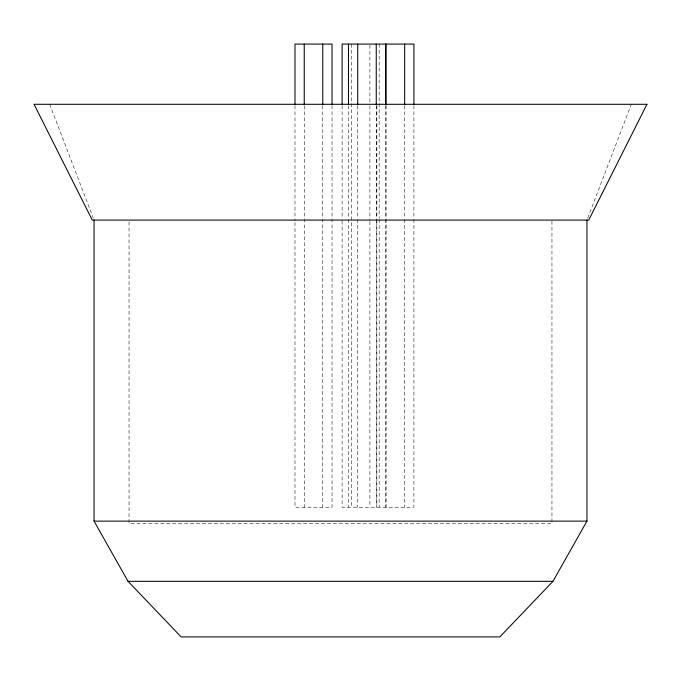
<?xml version="1.0" encoding="UTF-8"?>
<svg xmlns="http://www.w3.org/2000/svg" width="681" height="681" viewBox="0 0 681 681"><rect width="100%" height="100%" fill="white"/><g stroke="black" fill="none" stroke-linecap="round" stroke-linejoin="round"><path stroke-width="0.51" stroke-dasharray="3.4 2.55" d="M587.712 218.107L631.313 104.295M49.687 104.295L93.288 218.107M551.95 221.146L551.95 523.442L129.049 523.442L129.049 221.146M413.912 105.7L413.912 218.295M413.912 219.359L413.912 507.234L342.117 507.234L342.117 219.359M404.65 105.7L404.65 218.295M404.65 219.359L404.65 507.234M386.127 105.7L386.127 507.234M385.514 105.7L385.514 218.295M385.514 219.359L385.514 507.234M379.164 44.086L379.164 102.508M379.164 103.572L379.164 218.295M379.164 219.359L379.164 507.234M376.857 105.7L376.857 220.423M376.857 221.487L376.857 507.234M376.252 105.7L376.252 218.295M376.252 219.359L376.252 507.234M369.902 45.15L369.902 104.636M369.902 105.7L369.902 220.423M369.902 221.487L369.902 507.234M357.729 105.7L357.729 218.295M357.729 219.359L357.729 507.234M351.379 44.086L351.379 507.234M348.468 105.7L348.468 218.295M348.468 219.359L348.468 507.234M342.117 105.7L342.117 218.295M332.039 105.7L332.039 507.234L294.984 507.234L294.984 221.487M322.768 105.7L322.768 507.234M304.245 105.7L304.245 507.234M294.984 105.7L294.984 220.423"/><path stroke-width="1.02" d="M94.046 220.082L94.046 521.127L128.045 581.336L181.155 636.914L499.845 636.914L552.955 581.336L586.954 521.127L586.954 220.082M94.046 521.127L586.954 521.127M128.045 581.336L552.955 581.336M413.912 104.636L413.912 44.086L342.117 44.086L342.117 104.636M404.65 44.086L404.65 104.636M386.127 44.086L386.127 104.636M385.514 44.086L385.514 104.636M376.252 44.086L376.252 104.636M357.729 44.086L357.729 104.636M348.468 44.086L348.468 104.636M332.039 104.636L332.039 44.086L294.984 44.086L294.984 104.636M322.768 44.086L322.768 104.636M304.245 44.086L304.245 104.636M646.95 104.295L588.725 220.082L92.275 220.082L34.05 104.295L646.95 104.295"/></g></svg>
